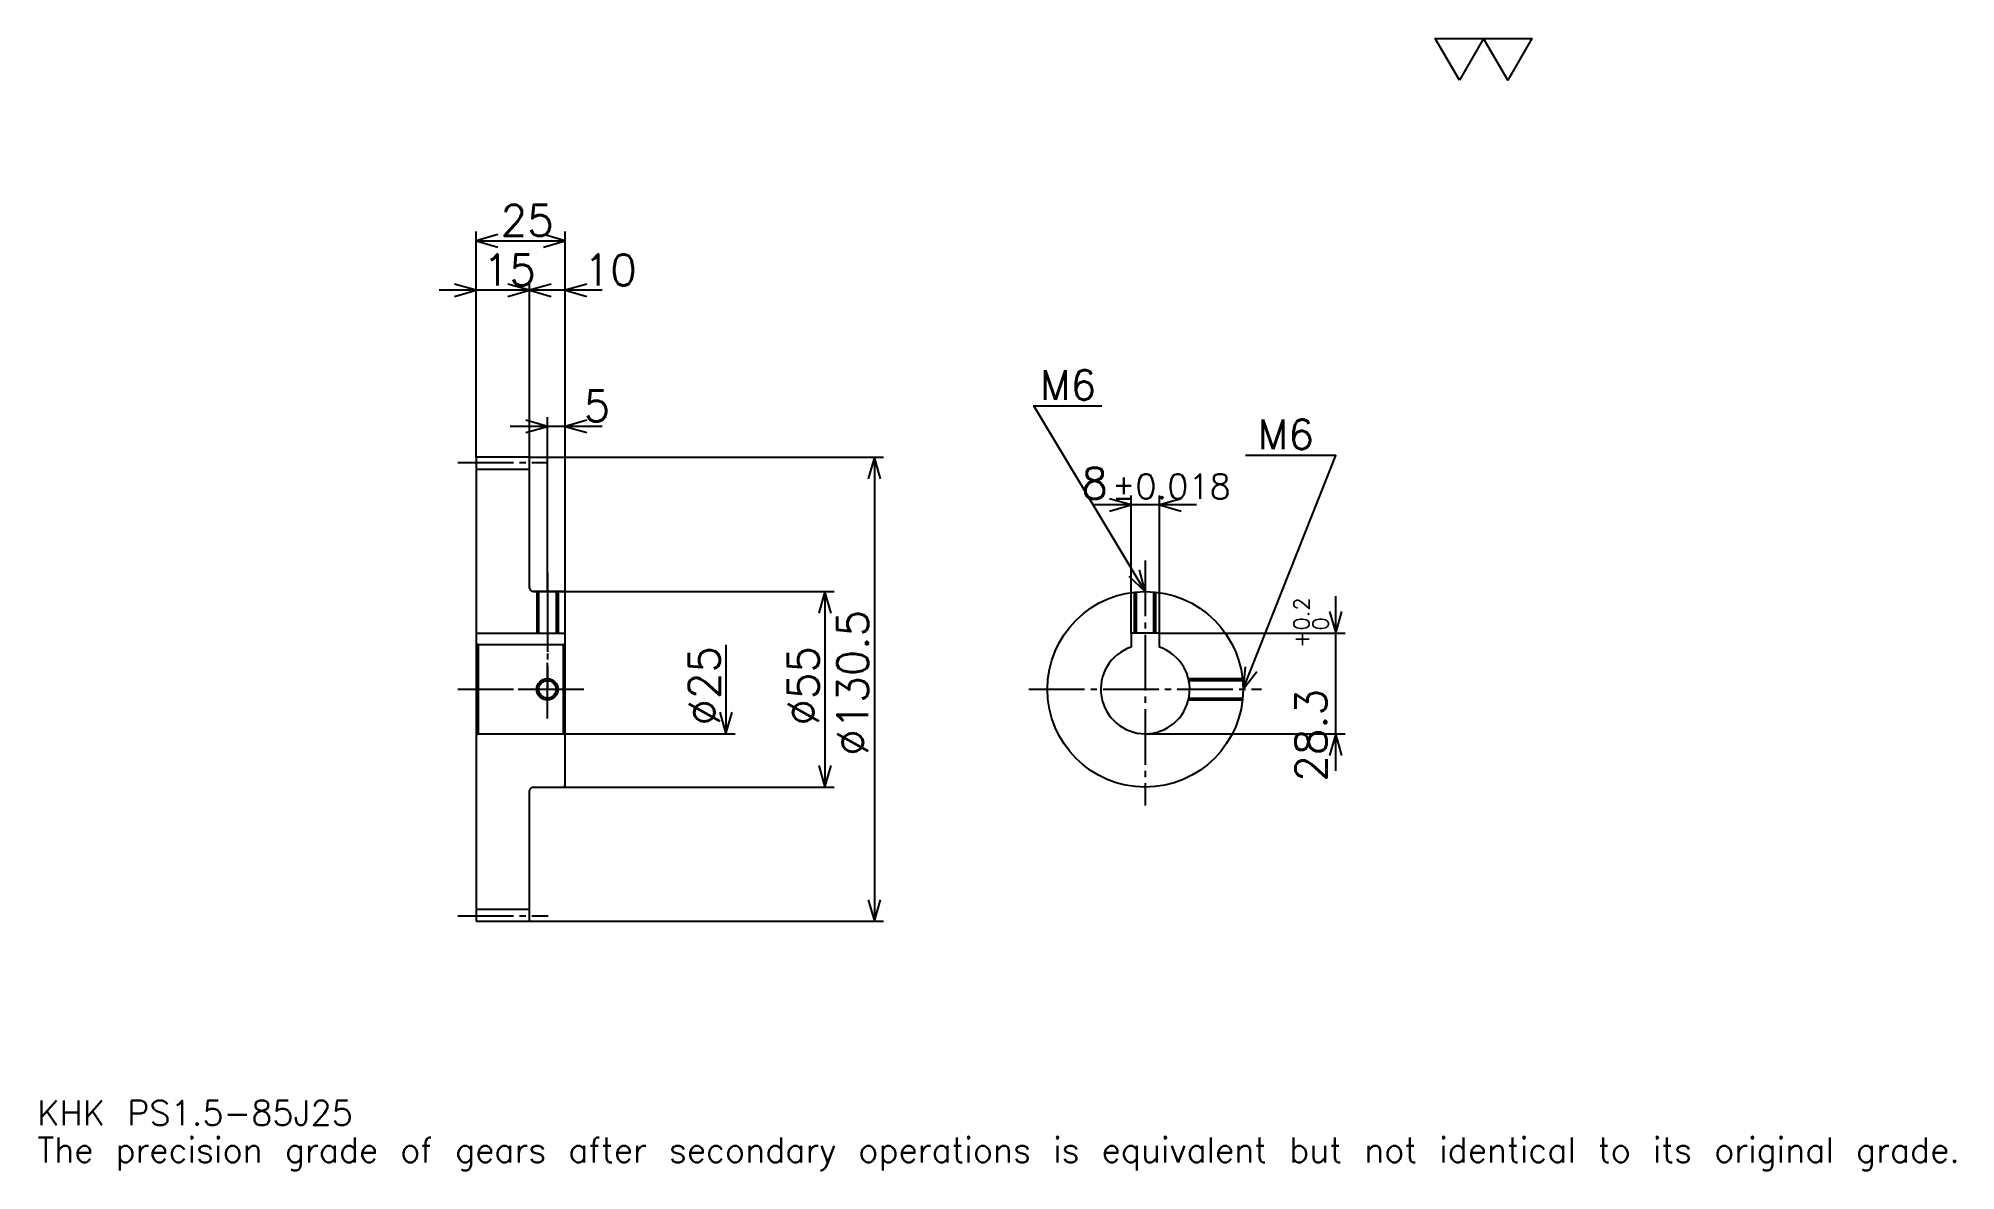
# Model space of a CAD drawing. Extents: x 18 to 557, y 6 to 325.
import ezdxf

# ---------------------------------------------------------------- set-up
doc = ezdxf.new("R2010")
doc.units = 0
doc.linetypes.add('DASHDOT', pattern=[20.869564, 15.652174, -1.73913, 1.73913, -1.73913])
doc.layers.get('0').update_dxf_attribs({"linetype": 'CONTINUOUS'})
doc.layers.add('DASHDOT', color=6, linetype='DASHDOT')
doc.styles.add('KANJI', font='TXT', dxfattribs={"bigfont": 'BIGFONT'})

msp = doc.modelspace()

# ---------------------------------------------------------------- linework, layer by layer
at = {"color": 5}
for p, q in [((140.869568, 206.989136), (140.869568, 270.467407)), ((165.869568, 206.989136), (165.869568, 270.467407)), ((140.869568, 267.858704), (165.869568, 267.858704)), ((166.304352, 253.945648), (130.434784, 253.945648)), ((176.304352, 253.945648), (145.434784, 253.945648)), ((155.869568, 206.989136), (155.869568, 256.554352)), ((160.869568, 206.989136), (160.869568, 218.293488)), ((176.304352, 215.684784), (150.434784, 215.684784)), ((140.869568, 206.88913), (140.869568, 206.989136)), ((155.769562, 206.989136), (165.869568, 206.989136)), ((155.869568, 206.88913), (155.869568, 206.989136)), ((160.869568, 169.239136), (160.869568, 206.989136)), ((160.869568, 169.239136), (160.869568, 206.989136)), ((165.869568, 206.989136), (255.434784, 206.989136)), ((165.869568, 168.739136), (165.869568, 206.989136)), ((252.82608, 206.989136), (252.82608, 76.489136)), ((325.021729, 157.539139), (325.021729, 196.195663)), ((333.021729, 157.539139), (333.021729, 196.195663)), ((343.456543, 193.58696), (314.586975, 193.58696)), ((156.869568, 169.239136), (165.869568, 169.239136)), ((165.869568, 169.239136), (241.521744, 169.239136)), ((238.913055, 169.239136), (238.913055, 114.239136)), ((382.608704, 118.804352), (382.608704, 167.973923)), ((333.021729, 157.539139), (385.217407, 157.539139)), ((211.08696, 154.239136), (211.08696, 129.239136)), ((165.869568, 129.239136), (213.695648, 129.239136)), ((329.021729, 129.239136), (385.217407, 129.239136)), ((156.869568, 114.239136), (165.869568, 114.239136)), ((165.869568, 114.239136), (241.521744, 114.239136)), ((155.769562, 76.489136), (165.869568, 76.489136)), ((165.869568, 76.489136), (255.434784, 76.489136))]:
    msp.add_line(p, q, dxfattribs=at)
at = {"color": 4}
for p, q in [((140.869568, 203.614136), (155.869568, 203.614136)), ((140.869568, 157.539139), (165.869568, 157.539139)), ((141.369568, 154.239136), (141.369568, 129.239136)), ((165.369568, 154.239136), (165.869568, 154.739136)), ((165.369568, 129.239136), (165.869568, 128.739136)), ((140.869568, 79.864136), (155.869568, 79.864136))]:
    msp.add_line(p, q, dxfattribs=at)
at = {"color": 7}
msp.add_lwpolyline([(417.391296, 313.043488), (410.608673, 324.800018), (437.739136, 324.800018), (430.956512, 313.043488), (424.17392, 324.800018), (417.391296, 313.043488)], dxfattribs=at)
at = {"color": 5}
for points in [[(146.956528, 269.597839), (140.869568, 267.858704), (146.956528, 266.119568)], [(159.782608, 266.119568), (165.869568, 267.858704), (159.782608, 269.597839)], [(134.782608, 252.206528), (140.869568, 253.945648), (134.782608, 255.684784)], [(149.782608, 252.206528), (155.869568, 253.945648), (149.782608, 255.684784)], [(161.956528, 255.684784), (155.869568, 253.945648), (161.956528, 252.206528)], [(171.956528, 255.684784), (165.869568, 253.945648), (171.956528, 252.206528)], [(329.021729, 169.239136), (297.717407, 221.413055), (316.847839, 221.413055)], [(154.782608, 213.945648), (160.869568, 215.684784), (154.782608, 217.42392)], [(171.956528, 217.42392), (165.869568, 215.684784), (171.956528, 213.945648)], [(254.565216, 200.902176), (252.82608, 206.989136), (251.08696, 200.902176)], [(356.521729, 141.739136), (382.608704, 207.5), (357.217407, 207.5)], [(318.934784, 191.847839), (325.021729, 193.58696), (318.934784, 195.326096)], [(339.108704, 195.326096), (333.021729, 193.58696), (339.108704, 191.847839)], [(324.398743, 173.563889), (329.021729, 169.239136), (327.381317, 175.353424)], [(240.652176, 163.152176), (238.913055, 169.239136), (237.17392, 163.152176)], [(380.869568, 163.626099), (382.608704, 157.539139), (384.347839, 163.626099)], [(357.149658, 148.038452), (356.521729, 141.739136), (360.382812, 146.755875)], [(209.347839, 135.326096), (211.08696, 129.239136), (212.82608, 135.326096)], [(384.347839, 123.152176), (382.608704, 129.239136), (380.869568, 123.152176)], [(237.17392, 120.326096), (238.913055, 114.239136), (240.652176, 120.326096)], [(251.08696, 82.576096), (252.82608, 76.489136), (254.565216, 82.576096)]]:
    msp.add_lwpolyline(points, dxfattribs=at)
at = {"color": 4}
for points in [[(155.869568, 170.239136), (155.869568, 206.88913), (155.769562, 206.989136), (140.969574, 206.989136), (140.869568, 206.88913), (140.869568, 128.739136)], [(156.869568, 114.239136), (165.369568, 114.239136), (165.869568, 114.739136), (165.869568, 168.739136), (165.369568, 169.239136), (156.869568, 169.239136)], [(157.869568, 169.239136), (157.869568, 157.539139)], [(158.409576, 169.239136), (158.409576, 157.539139)], [(163.329559, 169.239136), (163.329559, 157.539139)], [(163.869568, 169.239136), (163.869568, 157.539139)], [(326.021729, 157.539139), (326.021729, 169.075012)], [(326.561737, 157.539139), (326.561737, 169.128891)], [(331.48175, 157.539139), (331.48175, 169.128891)], [(332.021729, 157.539139), (332.021729, 169.075012)], [(333.021729, 153.581848), (333.021729, 157.539139), (325.021729, 157.539139), (325.021729, 153.581848)], [(140.869568, 128.739136), (141.369568, 129.239136), (165.369568, 129.239136), (165.369568, 154.239136), (141.369568, 154.239136), (140.869568, 154.739136)], [(341.156403, 144.739136), (356.357605, 144.739136)], [(341.277283, 144.199142), (356.411499, 144.199142)], [(341.156403, 138.739136), (356.357605, 138.739136)], [(341.277283, 139.279129), (356.411499, 139.279129)], [(140.869568, 128.739136), (140.869568, 76.589134), (140.969574, 76.489136), (155.769562, 76.489136), (155.869568, 76.589134), (155.869568, 113.239136)]]:
    msp.add_lwpolyline(points, dxfattribs=at)
for centre, radius in [((329.021729, 141.739136), 27.5), ((160.869568, 141.739136), 2.46)]:
    msp.add_circle(centre, radius, dxfattribs=at)
at = {"color": 7}
msp.add_circle((160.869568, 141.739136), 3, dxfattribs=at)
at = {"color": 4}
for centre, radius, start, end in [((156.869568, 170.239136), 1, 180, 270), ((329.021729, 141.739136), 12.5, 108.66292518, 71.33707482), ((156.869568, 113.239136), 1, 90, 180)]:
    msp.add_arc(centre, radius, start, end, dxfattribs=at)
at = {"layer": 'DASHDOT', "color": 7}
for p, q in [((135.652176, 205.489136), (161.08696, 205.489136)), ((329.021729, 177.934784), (329.021729, 109.021744)), ((160.869568, 169.239136), (160.869568, 141.739136)), ((135.652176, 141.739136), (171.08696, 141.739136)), ((296.304352, 141.739136), (361.739136, 141.739136)), ((135.652176, 77.989136), (161.08696, 77.989136))]:
    msp.add_line(p, q, dxfattribs=at)
for points in [[(160.869568, 174.456528), (160.869568, 152.321747)], [(160.869568, 133.521744), (160.869568, 149.956528)], [(152.652176, 141.739136), (169.08696, 141.739136)]]:
    msp.add_lwpolyline(points, dxfattribs=at)

# ---------------------------------------------------------------- texts
at = {"color": 7, "style": 'KANJI'}
for s, height, p in [('25', 8.695652, (147.717392, 269.25)), ('15', 8.695652, (142.717392, 255.33696)), ('10', 8.695652, (171.08696, 255.33696)), ('M6', 8.347826, (299.456543, 223.152176)), ('5', 8.695652, (171.08696, 217.07608)), ('M6', 8.347826, (360.695679, 209.239136)), ('8', 8.695652, (311.072205, 195.326096)), ('%%p0.018', 6.956522, (319.67981, 195.326096)), ('KHK PS1.5-85J25', 6.956522, (17.391304, 19.130434)), ('The precision grade of gears after secondary operations is equivalent but not identical to its original grade.', 6.956522, (17.391304, 8.695652))]:
    msp.add_text(s, height=height, dxfattribs=at).set_placement(p)
for s, height, p in [('%%c130.5', 8.695652, (251.08696, 123.04348)), ('0.2', 4.347826, (375.130432, 158.272507)), ('+', 4.347826, (375.130432, 153.402939)), ('0', 4.347826, (380.521729, 158.272507)), ('%%c25', 8.695652, (209.347839, 131.521744)), ('%%c55', 8.695652, (237.17392, 131.521744)), ('28.3', 8.695652, (380, 115.764717))]:
    msp.add_text(s, height=height, rotation=90, dxfattribs=at).set_placement(p)

doc.saveas('drawing.dxf')
